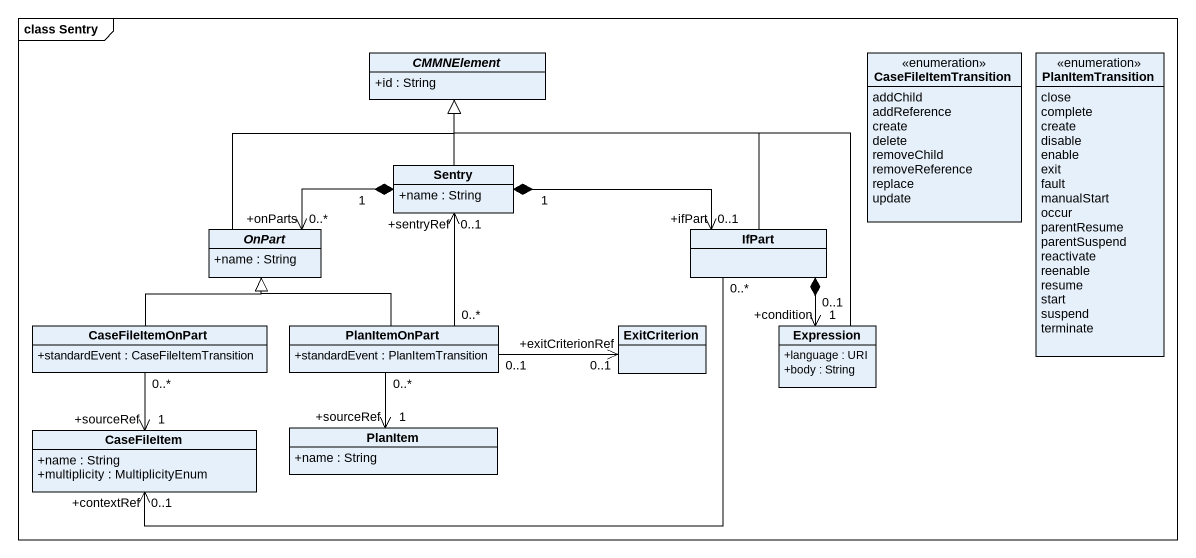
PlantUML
@startuml
mainframe class Sentry
hide circle
hide empty members
skinparam classAttributeIconSize 0
abstract class CMMNElement {
  +id : String
}
enum CaseFileItemTransition {
  addChild
  addReference
  create
  delete
  removeChild
  removeReference
  replace
  update
}
enum PlanItemTransition {
  close
  complete
  create
  disable
  enable
  exit
  fault
  manualStart
  occur
  parentResume
  parentSuspend
  reactivate
  reenable
  resume
  start
  suspend
  terminate
}
class Sentry {
  +name : String
}
abstract class OnPart {
  +name : String
}
class IfPart
class CaseFileItemOnPart {
  +standardEvent : CaseFileItemTransition
}
class PlanItemOnPart {
  +standardEvent : PlanItemTransition
}
class ExitCriterion
class Expression {
  +language : URI
  +body : String
}
class CaseFileItem {
  +name : String
  +multiplicity : MultiplicityEnum
}
class PlanItem {
  +name : String
}
Sentry -up-|> CMMNElement
Sentry "1" *-left-> "+onParts\n0..*" OnPart
Sentry "1" *-right-> "+ifPart\n0..1" IfPart
Sentry "+sentryRef\n0..1" <-- "0..*" PlanItemOnPart
OnPart -up-|> CMMNElement
IfPart -left-|> CMMNElement
IfPart "0..1" *--> "+condition\n1" Expression
IfPart "0..*" -left-> "+contextRef\n0..1" CaseFileItem
CaseFileItemOnPart -up-|> OnPart
CaseFileItemOnPart "0..*" --> "+sourceRef\n1" CaseFileItem
PlanItemOnPart -up-|> OnPart
PlanItemOnPart "0..1" -right-> "+exitCriterionRef\n0..1" ExitCriterion
PlanItemOnPart "0..*" --> "+sourceRef\n1" PlanItem
Expression -up-|> CMMNElement
@enduml
